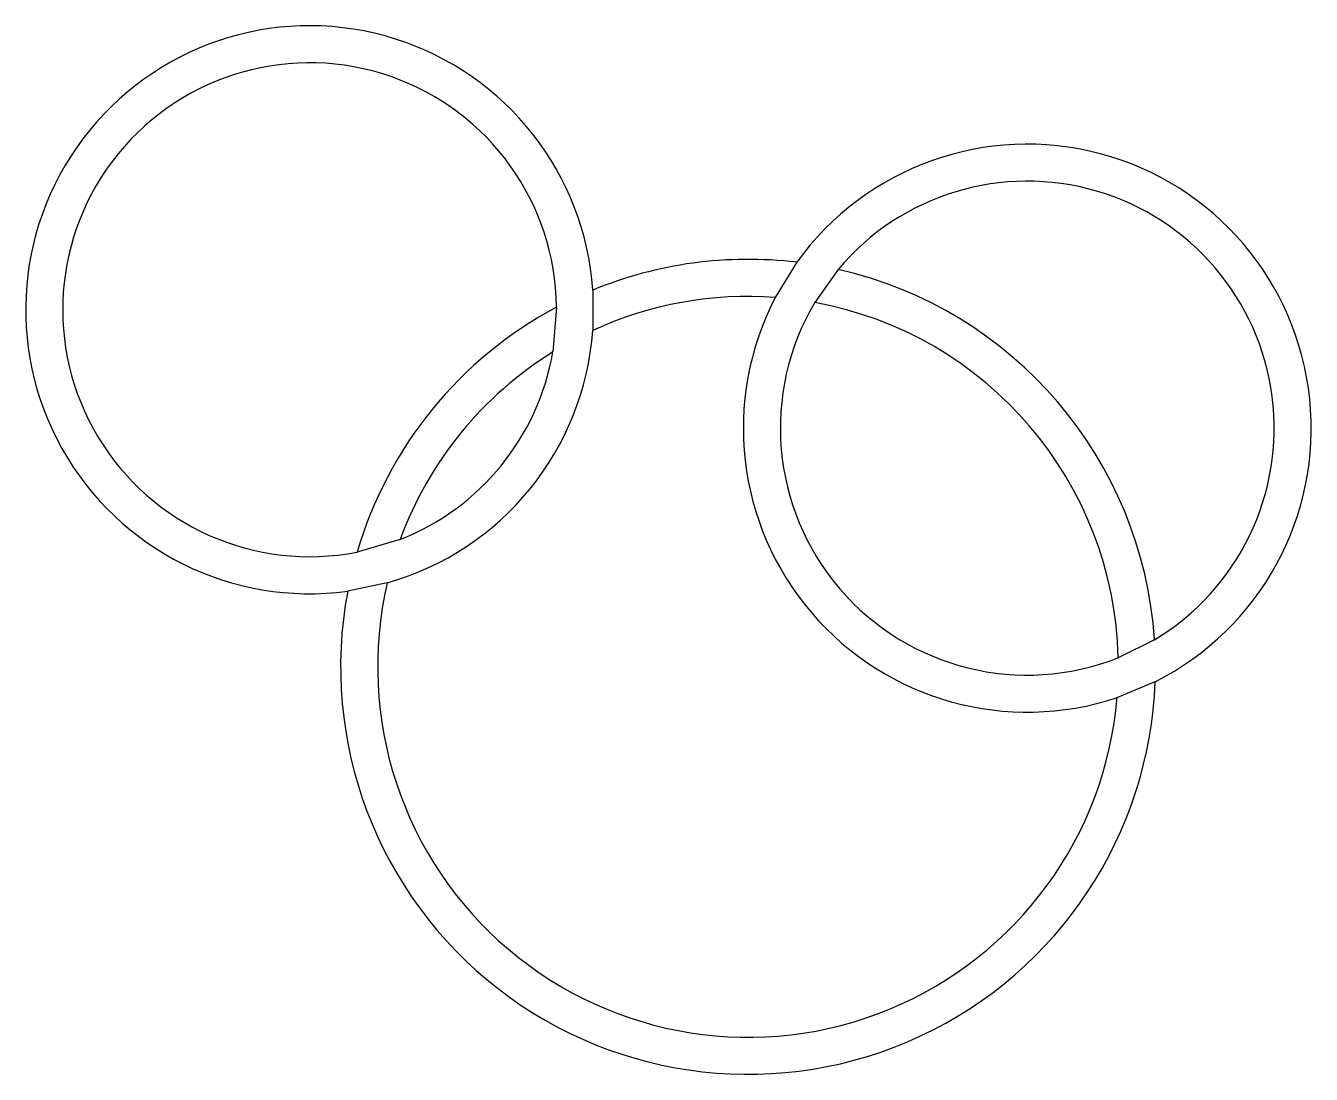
# Model space of a CAD drawing. Extents: x 5.74 to 6.79, y 4.05 to 4.9.
import ezdxf

# ---------------------------------------------------------------- set-up
doc = ezdxf.new("R2010")
doc.units = 0
doc.layers.get('0').update_dxf_attribs({"linetype": 'CONTINUOUS'})

msp = doc.modelspace()

# ---------------------------------------------------------------- linework, layer by layer
at = {"color": 0}
for p, q in [((6.3684, 4.7047), (6.3509, 4.6763)), ((6.4019, 4.6989), (6.383, 4.6722)), ((6.2033, 4.6823), (6.2032, 4.6495)), ((6.1738, 4.6684), (6.1709, 4.6321)), ((6.0472, 4.4803), (6.0123, 4.47)), ((6.0367, 4.4451), (6.0047, 4.4384)), ((6.6582, 4.399), (6.6288, 4.3845)), ((6.6279, 4.3522), (6.6587, 4.3651))]:
    msp.add_line(p, q, dxfattribs=at)
for centre, radius, start, end in [((5.9738, 4.6663), 0.23, 3.9746, 277.7008), ((5.9738, 4.6663), 0.2, 0.5952, 281.0803), ((6.5551, 4.5704), 0.23, 296.7646, 144.2697), ((6.5551, 4.5704), 0.2, 301.0196, 140.0147), ((6.3289, 4.3771), 0.33, 83.1259, 112.3775), ((6.3289, 4.3771), 0.33, 3.808, 77.2263), ((6.3289, 4.3771), 0.3, 85.7901, 114.7705), ((6.5551, 4.5704), 0.23, 152.5916, 288.4427), ((6.3289, 4.3771), 0.33, 118.0325, 163.6429), ((6.5551, 4.5704), 0.2, 149.41, 291.6243), ((6.3289, 4.3771), 0.3, 1.4116, 79.6227), ((5.9738, 4.6663), 0.23, 285.8666, 355.8089), ((6.3289, 4.3771), 0.3, 121.7864, 159.889), ((5.9738, 4.6663), 0.2, 291.522, 350.1534), ((6.3289, 4.3771), 0.33, 169.298, 357.9084), ((6.3289, 4.3771), 0.3, 166.905, 355.2442)]:
    msp.add_arc(centre, radius, start, end, dxfattribs=at)

doc.saveas('drawing.dxf')
